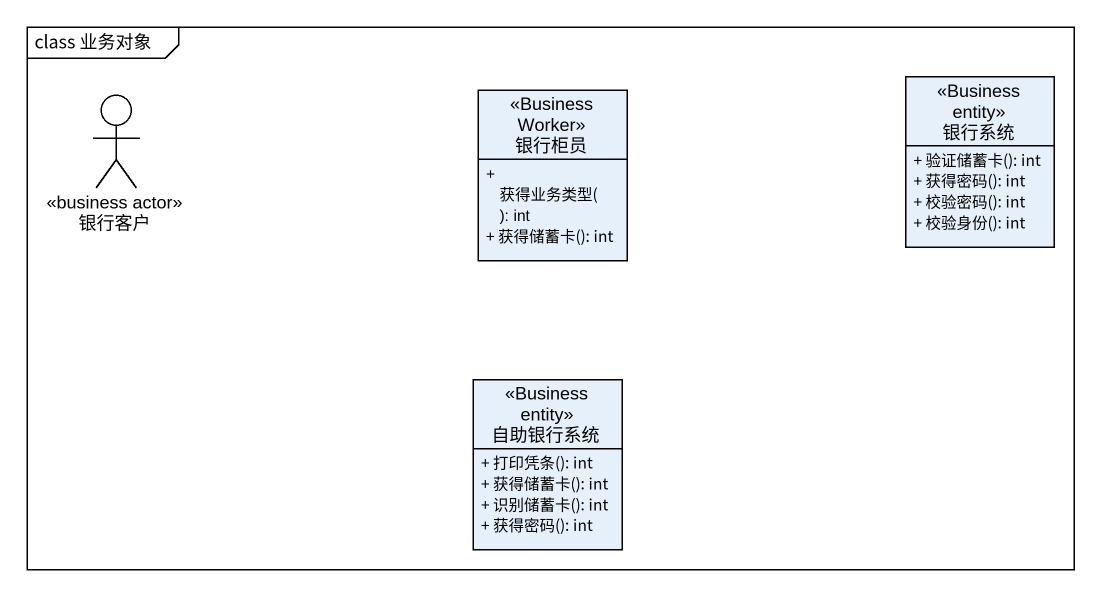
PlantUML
@startuml
mainframe class 业务对象
allowmixing
hide circle
hide empty members
skinparam classAttributeIconSize 0
actor 银行客户 <<business actor>>
class 银行柜员 <<Business Worker>> {
  + 获得业务类型(): int
  + 获得储蓄卡(): int
}
class 银行系统 <<Business entity>> {
  + 验证储蓄卡(): int
  + 获得密码(): int
  + 校验密码(): int
  + 校验身份(): int
}
class 自助银行系统 <<Business entity>> {
  + 打印凭条(): int
  + 获得储蓄卡(): int
  + 识别储蓄卡(): int
  + 获得密码(): int
}
@enduml
